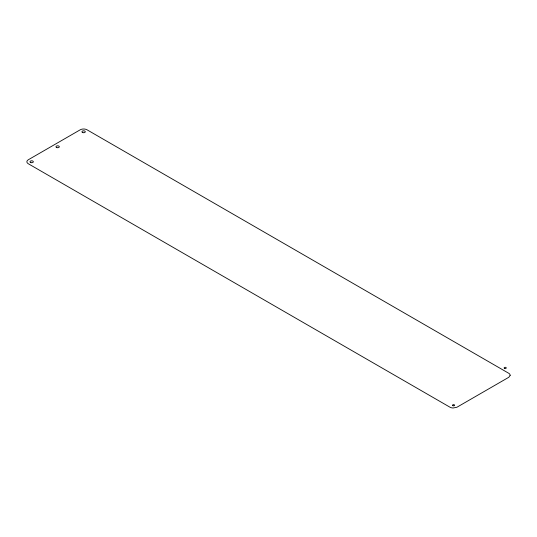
<?xml version="1.0" encoding="UTF-8"?>
<svg xmlns="http://www.w3.org/2000/svg" width="537" height="537" viewBox="0 0 537 537"><rect width="100%" height="100%" fill="white"/><g stroke="black" fill="none" stroke-linecap="round" stroke-linejoin="round"><path stroke-width="0.81" d="M510.15 375.35L508.841 377.256L456.88 407.261L453.074 407.999A5.363 3.094 0 0 1 450.073 407.261L28.26 163.725A4.813 2.779 0 0 1 28.26 159.798L80.221 129.8A4.813 2.779 0 0 1 87.028 129.8L508.841 373.329A5.363 3.094 0 0 1 510.123 375.061L510.15 375.35M452.986 405.737A1.054 0.604 0 0 0 454.624 405.281A1.054 0.604 0 0 0 453.114 404.69A1.054 0.604 0 0 0 452.986 405.737M504.686 368.436A1.054 0.604 0 0 0 506.263 367.912A1.054 0.604 0 0 0 504.686 367.382A1.054 0.604 0 0 0 504.686 368.436M82.785 132.599A1.671 0.967 0 0 0 85.296 131.766A1.671 0.967 0 0 0 82.785 130.927A1.671 0.967 0 0 0 82.785 132.599M30.831 162.597A1.671 0.967 0 0 0 33.334 161.765A1.671 0.967 0 0 0 30.831 160.925A1.671 0.967 0 0 0 30.831 162.597M56.808 147.601A1.671 0.967 0 0 0 59.312 146.762A1.671 0.967 0 0 0 56.808 145.93A1.671 0.967 0 0 0 56.808 147.601"/></g></svg>
